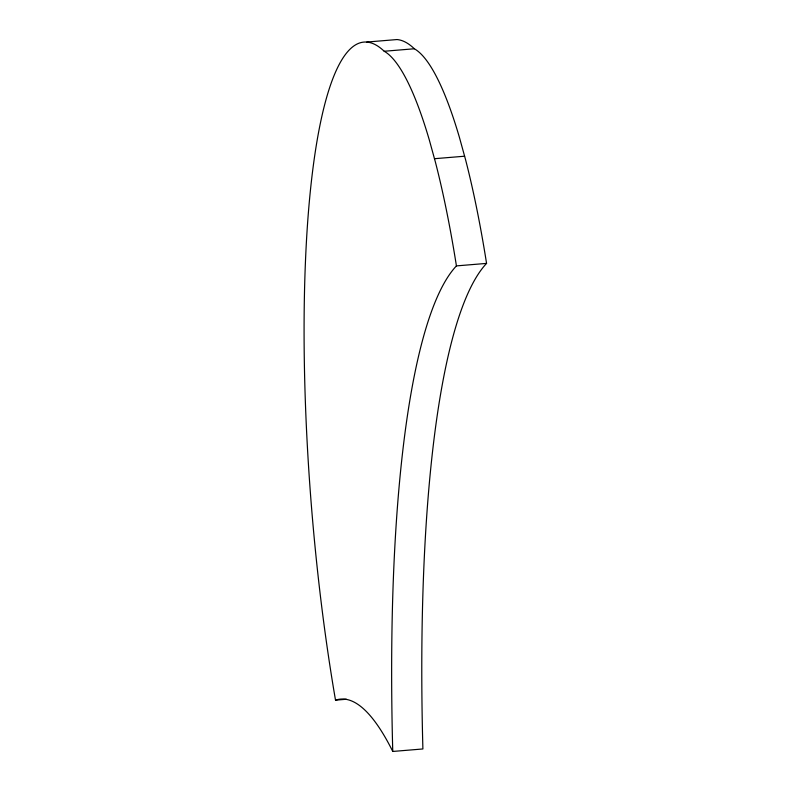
<?xml version="1.0" encoding="UTF-8"?>
<svg xmlns="http://www.w3.org/2000/svg" width="791" height="791" viewBox="0 0 791 791"><rect width="100%" height="100%" fill="white"/><g stroke="black" fill="none" stroke-linecap="round" stroke-linejoin="round"><path stroke-width="1.19" d="M366.846 42.042L396.983 39.55A462.883 90.51 85.3 0 1 414.336 48.765A346.29 67.719 85.3 0 1 459.423 137.387L465.454 159.268A346.29 67.719 85.3 0 1 486.564 263.403A668.474 130.723 85.3 0 0 422.898 748.958L392.761 751.45A554.629 108.456 85.3 0 0 335.513 700.154A462.883 90.51 85.3 0 1 307.926 218.474A462.883 90.51 85.3 0 1 384.199 51.257L414.336 48.765M434.467 158.704L464.614 156.213M392.761 751.45A668.474 130.723 85.3 0 1 456.427 265.895L486.564 263.403M335.513 700.154L346.359 699.254M384.199 51.257A346.29 67.719 85.3 0 1 429.286 139.878L435.317 161.76A346.29 67.719 85.3 0 1 456.427 265.895"/></g></svg>
